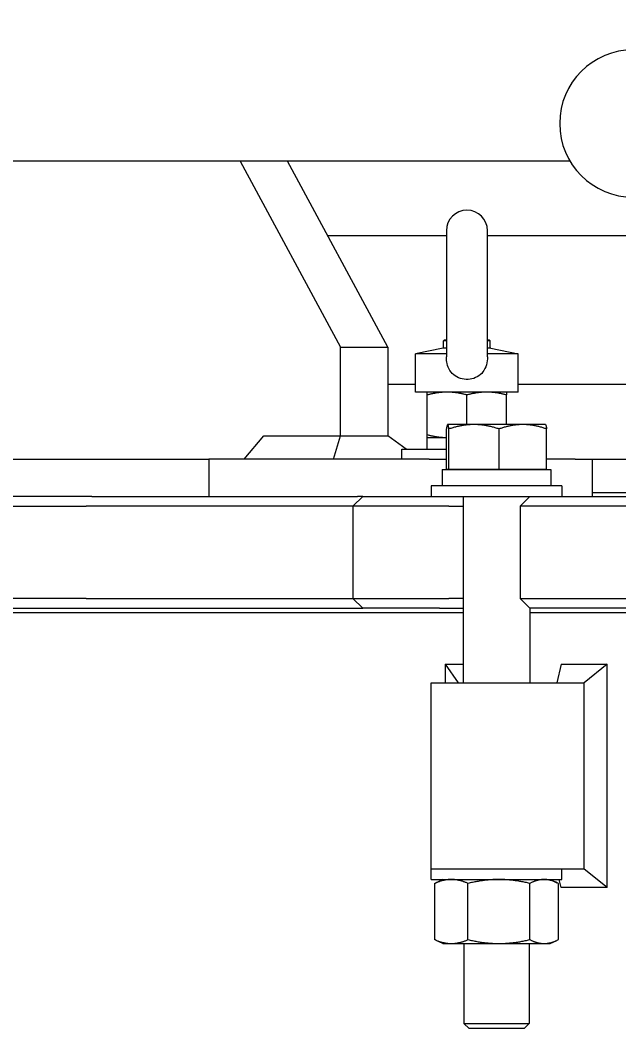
# Model space of a CAD drawing. Header units: inches. Extents: x 17 to 469, y 7 to 301.
# Drawn here: x 80.03 to 88.05, y 129.49 to 143.16 of the extents above; entities that cross this region are included whole.
import ezdxf

# ---------------------------------------------------------------- set-up
doc = ezdxf.new("R2010")
doc.units = ezdxf.units.IN
doc.header["$LTSCALE"] = 14
doc.header["$MEASUREMENT"] = 0
doc.layers.add('Dimension (ANSI)', color=7, linetype='Continuous', lineweight=25)
doc.layers.add('Visible (ANSI)', color=7, linetype='Continuous', lineweight=50)
doc.styles.add('MEMCOR Medium', font='arial.ttf')
doc.dimstyles.new('Default (ANSI)', dxfattribs={"dimscale": 14, "dimtxt": 0.15, "dimasz": 0.098425, "dimexe": 0.125, "dimexo": 0.0625, "dimgap": 0.031496, "dimtad": 0, "dimtih": 1, "dimtoh": 1, "dimdec": 4, "dimrnd": 1e-08, "dimzin": 3, "dimdsep": 46, "dimlunit": 5, "dimtxsty": 'MEMCOR Medium', "dimcen": 0.09, "dimdle": 0.393701, "dimclrd": 256, "dimclre": 256, "dimclrt": 256, "dimadec": 0, "dimazin": 1, "dimtfac": 0.8, "dimtofl": 0, "dimtmove": 0, "dimatfit": 3, "dimfxl": 1, "dimfrac": 1, "dimtolj": 1, "dimtzin": 4, "dimlwd": -1, "dimlwe": -1, "dimarcsym": 0})

# ---------------------------------------------------------------- blocks, each defined once
blk = doc.blocks.new('*D21')
at = {"layer": 'Defpoints', "color": 0, "transparency": 16777216}
for p in [(72.051, 135.407), (110.487, 135.407), (110.487, 124.738)]:
    blk.add_point(p, dxfattribs=at)
at = {"layer": 'Dimension (ANSI)', "transparency": 16777216}
for p, q in [((72.051, 134.532), (72.051, 122.988)), ((110.487, 134.532), (110.487, 122.988)), ((73.429, 124.738), (109.11, 124.738)), ((110.487, 124.738), (113.194, 124.738))]:
    blk.add_line(p, q, dxfattribs=at)
for points in [[(73.429, 124.968), (73.429, 124.508), (72.051, 124.738)], [(109.11, 124.968), (109.11, 124.508), (110.487, 124.738)]]:
    blk.add_solid(points, dxfattribs=at)
at = {"layer": 'Dimension (ANSI)', "transparency": 16777216, "char_height": 2.1, "attachment_point": 5, "style": 'MEMCOR Medium'}
for s, insert in [('\\A1; 38{\\H0.8x;\\S7#16;} in', (120.777, 126.885)), ('\\A1;[976.3 mm]', (120.777, 122.951))]:
    blk.add_mtext(s, dxfattribs=dict(at, insert=insert))
blk = doc.blocks.new('*D23')
at = {"layer": 'Defpoints', "color": 0, "transparency": 16777216}
for p in [(90.849, 145.532), (30.419, 42.304), (71.003, 42.304)]:
    blk.add_point(p, dxfattribs=at)
at = {"layer": 'Dimension (ANSI)', "transparency": 16777216}
for p, q in [((89.974, 145.532), (28.669, 145.532)), ((30.419, 144.154), (30.419, 97.848)), ((30.419, 43.682), (30.419, 89.988)), ((70.128, 42.304), (28.669, 42.304))]:
    blk.add_line(p, q, dxfattribs=at)
for points in [[(30.19, 144.154), (30.649, 144.154), (30.419, 145.532)], [(30.19, 43.682), (30.649, 43.682), (30.419, 42.304)]]:
    blk.add_solid(points, dxfattribs=at)
at = {"layer": 'Dimension (ANSI)', "transparency": 16777216, "char_height": 2.1, "attachment_point": 5, "style": 'MEMCOR Medium'}
for s, insert in [('\\A1; 103{\\H0.8x;\\S1#4;} in', (30.419, 96.061)), ('\\A1;[2622.0 mm]', (30.419, 92.131))]:
    blk.add_mtext(s, dxfattribs=dict(at, insert=insert))

msp = doc.modelspace()

# ---------------------------------------------------------------- linework, layer by layer
at = {"layer": 'Visible (ANSI)', "linetype": 'Continuous', "lineweight": 18}
for p, q in [((82.979182, 141.276895), (74.675788, 141.276895)), ((83.611422, 141.276895), (82.979182, 141.276895)), ((82.979182, 141.276895), (84.324013, 138.776895)), ((87.401419, 141.276895), (83.611422, 141.276895)), ((84.956254, 138.776895), (83.611422, 141.276895)), ((85.743464, 140.341249), (85.743464, 138.647538)), ((86.294645, 138.647538), (86.294645, 140.341249)), ((84.149355, 140.276895), (85.743464, 140.276895)), ((86.294645, 140.276895), (88.208737, 140.276895)), ((85.719054, 138.876895), (85.706554, 138.864395)), ((85.743464, 138.864395), (85.706554, 138.864395)), ((85.706554, 138.766248), (85.706554, 138.864395)), ((85.719054, 138.876895), (85.743464, 138.876895)), ((86.294645, 138.876895), (86.319054, 138.876895)), ((86.331554, 138.864395), (86.294645, 138.864395)), ((86.319054, 138.876895), (86.331554, 138.864395)), ((86.331554, 138.766248), (86.331554, 138.864395)), ((84.324013, 137.589395), (84.324013, 138.776895)), ((84.324013, 138.776895), (84.956254, 138.776895)), ((84.956254, 138.776895), (84.956254, 137.589395)), ((85.699589, 138.766248), (85.330078, 138.687706)), ((85.743464, 138.687706), (85.330078, 138.687706)), ((85.330078, 138.175895), (85.330078, 138.687706)), ((85.743464, 138.766248), (85.699589, 138.766248)), ((86.33852, 138.766248), (86.294645, 138.766248)), ((86.708031, 138.687706), (86.294645, 138.687706)), ((86.33852, 138.766248), (86.708031, 138.687706)), ((86.708031, 138.175895), (86.708031, 138.687706)), ((85.330078, 138.276895), (84.956254, 138.276895)), ((88.871464, 138.276895), (86.708031, 138.276895)), ((86.708031, 138.175895), (85.330078, 138.175895)), ((85.488054, 137.6052), (85.488054, 138.13759)), ((86.019054, 137.740524), (86.019054, 138.13759)), ((86.550054, 137.740524), (86.550054, 138.13759)), ((85.760724, 137.740524), (85.760077, 137.740151)), ((85.76137, 137.740524), (85.760724, 137.740524)), ((86.114254, 137.740524), (85.76137, 137.740524)), ((86.769608, 137.740524), (86.114254, 137.740524)), ((87.072724, 137.740524), (86.769608, 137.740524)), ((87.072724, 137.740524), (87.073371, 137.740151)), ((83.030439, 137.276895), (83.293872, 137.589395)), ((83.293872, 137.589395), (84.324013, 137.589395)), ((84.228684, 137.276895), (84.324013, 137.589395)), ((84.324013, 137.589395), (84.956254, 137.589395)), ((85.202749, 137.410895), (84.956254, 137.589395)), ((85.744565, 137.136524), (85.744565, 137.681932)), ((85.778175, 137.136524), (85.778175, 137.681932)), ((86.450333, 137.136524), (86.450333, 137.681932)), ((87.088883, 137.136524), (87.088883, 137.681932)), ((85.482554, 137.566895), (85.744565, 137.566895)), ((85.482554, 137.566895), (85.482554, 137.521485)), ((85.144054, 137.410895), (85.744565, 137.410895)), ((85.144054, 137.276895), (85.144054, 137.410895)), ((78.768979, 137.276895), (82.556258, 137.276895)), ((85.514888, 137.276895), (82.556258, 137.276895)), ((82.556258, 137.276895), (82.556258, 136.776895)), ((85.514888, 137.276895), (85.744565, 137.276895)), ((87.46983, 137.276895), (87.088883, 137.276895)), ((87.46983, 137.276895), (87.700864, 137.276895)), ((87.700864, 137.276895), (88.595873, 137.276895)), ((87.700864, 137.276895), (87.700864, 136.776895)), ((85.687224, 137.13652), (87.146224, 137.13652)), ((85.687224, 137.13652), (85.687224, 136.91752)), ((85.76137, 137.136524), (85.744565, 137.136524)), ((85.760724, 137.136524), (85.760724, 137.13652)), ((85.778175, 137.136524), (85.76137, 137.136524)), ((86.114254, 137.136524), (85.778175, 137.136524)), ((86.450333, 137.136524), (86.114254, 137.136524)), ((86.769608, 137.136524), (86.450333, 137.136524)), ((87.088883, 137.136524), (86.769608, 137.136524)), ((87.072724, 137.136524), (87.072724, 137.13652)), ((87.146224, 137.13652), (87.146224, 136.91752)), ((87.291724, 136.91752), (85.541724, 136.91752)), ((85.541724, 136.91752), (85.541724, 136.776895)), ((87.291724, 136.91752), (87.291724, 136.776895)), ((80.165313, 136.776895), (79.444017, 136.776895)), ((80.989083, 136.776895), (80.165313, 136.776895)), ((80.989083, 136.776895), (84.553136, 136.776895)), ((84.620873, 136.776895), (84.490873, 136.646895)), ((84.620873, 136.776895), (84.553136, 136.776895)), ((84.620873, 136.776895), (85.220893, 136.776895)), ((85.220893, 136.776895), (85.499521, 136.776895)), ((85.499521, 136.776895), (85.650956, 136.776895)), ((85.651029, 136.776895), (85.650956, 136.776895)), ((85.651029, 136.776895), (86.863933, 136.776895)), ((85.969224, 136.776895), (85.969224, 134.276895)), ((86.863933, 136.776895), (86.733933, 136.646895)), ((86.863933, 136.776895), (86.957386, 136.776895)), ((86.957386, 136.776895), (87.243009, 136.776895)), ((87.243009, 136.776895), (88.26308, 136.776895)), ((87.700864, 136.826895), (88.320729, 136.826895)), ((79.535941, 136.646895), (80.257237, 136.646895)), ((80.257237, 136.646895), (80.911023, 136.646895)), ((84.490873, 136.646895), (80.911023, 136.646895)), ((85.180552, 136.646895), (84.490873, 136.646895)), ((84.490873, 136.646895), (84.490873, 135.406895)), ((85.461038, 136.646895), (85.180552, 136.646895)), ((85.776526, 136.646895), (85.461038, 136.646895)), ((85.776526, 136.646895), (85.969224, 136.646895)), ((86.928627, 136.646895), (86.733933, 136.646895)), ((86.733933, 136.646895), (86.733933, 135.406895)), ((87.216155, 136.646895), (86.928627, 136.646895)), ((88.38865, 136.646895), (87.216155, 136.646895)), ((80.257237, 135.406895), (79.535941, 135.406895)), ((80.911023, 135.406895), (80.257237, 135.406895)), ((80.911023, 135.406895), (84.490873, 135.406895)), ((84.490873, 135.406895), (85.180552, 135.406895)), ((84.620873, 135.276895), (84.490873, 135.406895)), ((85.180552, 135.406895), (85.461038, 135.406895)), ((85.461038, 135.406895), (85.776526, 135.406895)), ((85.969224, 135.406895), (85.776526, 135.406895)), ((86.733933, 135.406895), (86.928627, 135.406895)), ((86.863933, 135.276895), (86.733933, 135.406895)), ((86.928627, 135.406895), (87.216155, 135.406895)), ((87.216155, 135.406895), (88.38865, 135.406895)), ((79.444017, 135.276895), (80.165313, 135.276895)), ((80.165313, 135.276895), (80.726217, 135.276895)), ((80.726217, 135.276895), (84.620873, 135.276895)), ((85.220893, 135.276895), (84.620873, 135.276895)), ((85.499521, 135.276895), (85.220893, 135.276895)), ((85.650956, 135.276895), (85.499521, 135.276895)), ((85.650956, 135.276895), (85.969224, 135.276895)), ((86.957386, 135.276895), (86.863933, 135.276895)), ((86.864224, 135.276895), (86.864224, 134.276895)), ((87.243009, 135.276895), (86.957386, 135.276895)), ((88.26308, 135.276895), (87.243009, 135.276895)), ((85.969224, 135.214395), (78.459742, 135.214395)), ((95.673884, 135.214395), (86.864224, 135.214395)), ((85.727463, 134.526628), (85.727463, 134.276895)), ((85.727463, 134.526628), (85.969224, 134.526628)), ((85.727463, 134.526628), (85.900198, 134.276895)), ((87.282263, 134.526628), (87.22453, 134.276895)), ((87.282263, 134.526628), (87.900279, 134.526628)), ((87.900279, 134.526628), (87.590569, 134.276895)), ((87.900279, 131.527162), (87.900279, 134.526628)), ((85.541724, 134.276895), (87.261909, 134.276895)), ((85.541724, 131.776895), (85.541724, 134.276895)), ((87.261909, 134.276895), (87.590569, 134.276895)), ((87.590569, 131.776895), (87.590569, 134.276895)), ((87.261909, 131.776895), (85.541724, 131.776895)), ((87.261909, 131.776895), (85.541724, 131.776895)), ((85.541724, 131.63627), (85.541724, 131.776895)), ((87.590569, 131.776895), (87.261909, 131.776895)), ((87.291724, 131.63627), (87.291724, 131.776895)), ((87.900279, 131.527162), (87.590569, 131.776895)), ((85.541724, 131.63627), (87.291724, 131.63627)), ((85.587312, 130.829137), (85.587312, 131.584403)), ((85.697724, 131.63627), (85.606453, 131.59371)), ((86.03392, 130.829137), (86.03392, 131.584403)), ((86.863332, 130.829137), (86.863332, 131.584403)), ((87.135724, 131.63627), (87.226995, 131.59371)), ((87.246136, 130.829137), (87.246136, 131.584403)), ((87.282263, 131.527162), (87.257039, 131.63627)), ((87.900279, 131.527162), (87.282263, 131.527162)), ((85.697724, 130.77727), (85.606453, 130.81983)), ((85.697724, 130.77727), (85.810616, 130.77727)), ((85.810616, 130.77727), (86.448626, 130.77727)), ((85.979224, 130.77727), (85.979224, 129.702635)), ((86.448626, 130.77727), (87.054734, 130.77727)), ((86.854224, 130.77727), (86.854224, 129.702635)), ((87.054734, 130.77727), (87.135724, 130.77727)), ((87.135724, 130.77727), (87.226995, 130.81983)), ((85.979224, 129.702635), (86.854224, 129.702635)), ((86.047385, 129.63652), (85.979224, 129.702635)), ((86.786063, 129.63652), (86.854224, 129.702635)), ((86.786063, 129.63652), (86.047385, 129.63652))]:
    msp.add_line(p, q, dxfattribs=at)
for centre, radius, start, end in [((88.252934, 141.779955), 0.989013, 90, 270), ((86.019054, 140.341249), 0.275591, 0, 180)]:
    msp.add_arc(centre, radius, start, end, dxfattribs=at)
msp.add_ellipse((86.019054, 137.521485), major_axis=(0, -3.042643), ratio=0.176326981, start_param=4.71238898, end_param=4.748743679, dxfattribs=at)
msp.add_open_spline([(86.294654, 138.647538), (86.294665, 138.612465), (86.290846, 138.577572), (86.270901, 138.505253), (86.254327, 138.47327), (86.213407, 138.420306), (86.187816, 138.398227), (86.128776, 138.364709), (86.096023, 138.353694), (86.027127, 138.343523), (85.991563, 138.344676), (85.923032, 138.359512), (85.890712, 138.373059), (85.834148, 138.411451), (85.810564, 138.435508), (85.773477, 138.492449), (85.7608, 138.524038), (85.746296, 138.587126), (85.743451, 138.617287), (85.743457, 138.647538)], degree=3, knots=[0.102273649, 0.102273649, 0.102273649, 0.102273649, 0.370297257, 0.370297257, 0.678851509, 0.678851509, 0.993897876, 0.993897876, 1.309972792, 1.309972792, 1.631880124, 1.631880124, 1.953659157, 1.953659157, 2.268991069, 2.268991069, 2.585055973, 2.585055973, 2.860062163, 2.860062163, 2.860062163, 2.860062163], dxfattribs=at)
for points, weights in [([(85.488054, 138.13759), (85.488054, 138.175895), (85.488054, 138.175895)], [1, 1.0379548493, 1]), ([(85.753554, 138.175895), (85.630335, 138.175895), (85.488054, 138.13759)], [1, 1.0379548493, 1]), ([(86.019054, 138.13759), (85.876773, 138.175895), (85.753554, 138.175895)], [1, 1.0379548493, 1]), ([(86.284554, 138.175895), (86.161335, 138.175895), (86.019054, 138.13759)], [1, 1.0379548493, 1]), ([(86.550054, 138.13759), (86.407773, 138.175895), (86.284554, 138.175895)], [1, 1.0379548493, 1]), ([(86.550054, 138.175895), (86.550054, 138.175895), (86.550054, 138.13759)], [1, 1.0379548493, 1]), ([(85.76137, 137.740524), (85.753571, 137.740524), (85.744565, 137.681932)], [1, 1.0379548493, 1]), ([(85.778175, 137.681932), (85.769169, 137.740524), (85.76137, 137.740524)], [1, 1.0379548493, 1]), ([(86.114254, 137.740524), (85.958279, 137.740524), (85.778175, 137.681932)], [1, 1.0379548493, 1]), ([(86.450333, 137.681932), (86.270229, 137.740524), (86.114254, 137.740524)], [1, 1.0379548493, 1]), ([(86.769608, 137.740524), (86.621432, 137.740524), (86.450333, 137.681932)], [1, 1.0379548493, 1]), ([(87.088883, 137.681932), (86.917784, 137.740524), (86.769608, 137.740524)], [1, 1.0379548493, 1]), ([(87.073371, 137.740151), (87.080574, 137.735992), (87.088883, 137.681932)], [1.00559007881, 1.03491660113, 1]), ([(85.488054, 137.566895), (85.488054, 137.566895), (85.488054, 137.6052)], [1, 1.0379548493, 1]), ([(85.488054, 137.6052), (85.625506, 137.568195), (85.744565, 137.566942)], [1, 1.03661941921, 1.00257688677]), ([(85.810616, 131.63627), (85.70698, 131.63627), (85.587312, 131.584403)], [1, 1.0379548493, 1]), ([(85.587312, 131.584403), (85.596999, 131.589301), (85.606453, 131.59371)], [1, 1.00346535316, 1.00629791907]), ([(86.03392, 131.584403), (85.914252, 131.63627), (85.810616, 131.63627)], [1, 1.0379548493, 1]), ([(86.448626, 131.63627), (86.25616, 131.63627), (86.03392, 131.584403)], [1, 1.0379548493, 1]), ([(86.863332, 131.584403), (86.641092, 131.63627), (86.448626, 131.63627)], [1, 1.0379548493, 1]), ([(87.054734, 131.63627), (86.965904, 131.63627), (86.863332, 131.584403)], [1, 1.0379548493, 1]), ([(87.246136, 131.584403), (87.143564, 131.63627), (87.054734, 131.63627)], [1, 1.0379548493, 1]), ([(85.606453, 130.81983), (85.596999, 130.824239), (85.587312, 130.829137)], [1.00629791907, 1.00346535316, 1]), ([(85.587312, 130.829137), (85.70698, 130.77727), (85.810616, 130.77727)], [1, 1.0379548493, 1]), ([(85.810616, 130.77727), (85.914252, 130.77727), (86.03392, 130.829137)], [1, 1.0379548493, 1]), ([(86.03392, 130.829137), (86.25616, 130.77727), (86.448626, 130.77727)], [1, 1.0379548493, 1]), ([(86.448626, 130.77727), (86.641092, 130.77727), (86.863332, 130.829137)], [1, 1.0379548493, 1]), ([(86.863332, 130.829137), (86.965904, 130.77727), (87.054734, 130.77727)], [1, 1.0379548493, 1]), ([(87.054734, 130.77727), (87.143564, 130.77727), (87.246136, 130.829137)], [1, 1.0379548493, 1])]:
    msp.add_rational_spline(points, weights, degree=2, dxfattribs=at)

# ---------------------------------------------------------------- dimensions: what is measured, and where the dimension line sits
at = {"layer": 'Dimension (ANSI)'}
for base, p1, p2, angle, text, override, picture, middle in [((30.419448, 42.303895), (90.849054, 145.531895), (71.003167, 42.303895), 90, ' <> in\\X[2622.0 mm]', {"dimgap": 0.031496, "dimdec": 4, "dimpost": '', "dimtol": 0, "dimlim": 0, "dimtp": 0, "dimtm": 0, "dimtdec": 2, "dimatfit": 1}, '*D23', (30.419448, 93.917895)), ((110.487456, 124.738096), (72.050653, 135.406895), (110.487456, 135.406895), 180, ' <> in\\X[976.3 mm]', {"dimgap": 0.031496, "dimtih": 0, "dimtoh": 0, "dimdec": 4, "dimpost": '', "dimtol": 0, "dimlim": 0, "dimtp": 0, "dimtm": 0, "dimtdec": 2, "dimatfit": 2}, '*D21', (120.777083, 124.738096))]:
    dim = msp.add_linear_dim(base=base, p1=p1, p2=p2, angle=angle, text=text, dimstyle='Default (ANSI)', override=override, dxfattribs=at)
    dim.commit()
    dim.dimension.update_dxf_attribs({"geometry": picture, "text_midpoint": middle, "dimtype": 160})

doc.saveas('drawing.dxf')
